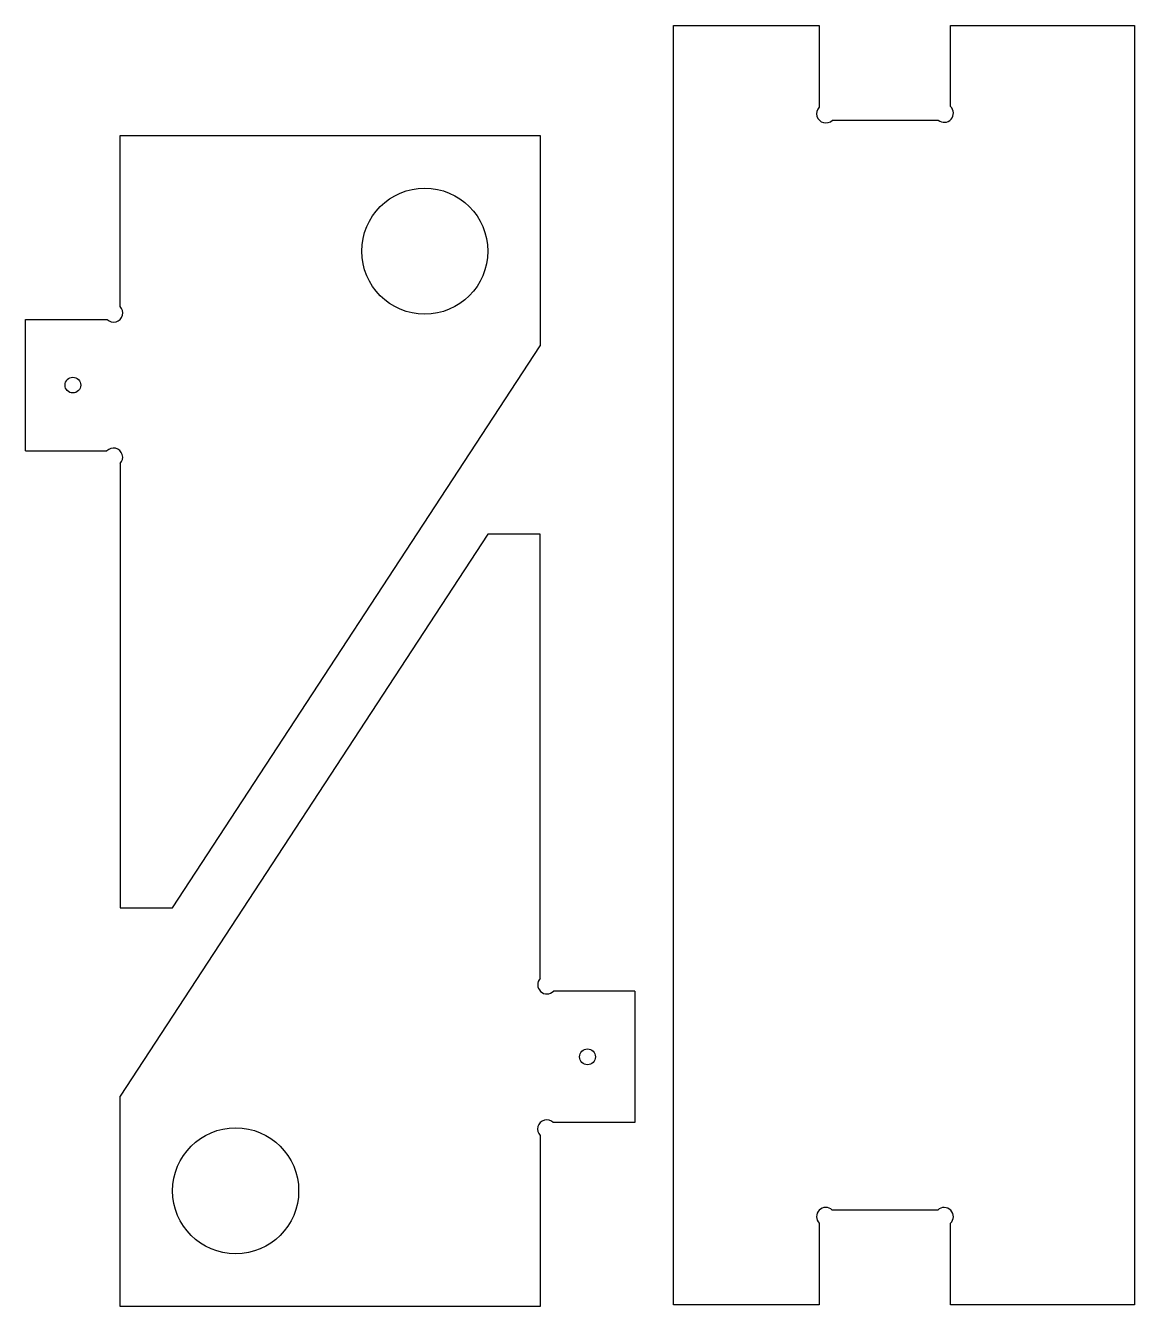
# Model space of a CAD drawing. Header units: inches. Extents: x 159 to 371, y 73 to 317.
import ezdxf

# ---------------------------------------------------------------- set-up
doc = ezdxf.new("R2010")
doc.units = ezdxf.units.IN
doc.header["$MEASUREMENT"] = 0

msp = doc.modelspace()

# ---------------------------------------------------------------- linework, layer by layer
for p, q in [((282.77, 73.68), (282.77, 317.18)), ((282.77, 317.18), (310.55, 317.18)), ((310.55, 317.18), (310.55, 301.65)), ((335.55, 301.78), (335.55, 317.18)), ((335.55, 317.18), (370.55, 317.18)), ((370.55, 317.18), (370.55, 73.68)), ((313.04, 299.18), (333.21, 299.18)), ((177.43, 263.72), (177.43, 296.25)), ((177.43, 296.25), (257.43, 296.25)), ((257.43, 296.25), (257.43, 256.25)), ((159.43, 236.25), (159.43, 261.25)), ((159.43, 261.25), (174.95, 261.25)), ((187.42, 149.22), (257.43, 256.25)), ((159.43, 236.25), (174.89, 236.22)), ((177.42, 233.81), (177.42, 149.22)), ((247.43, 220.38), (177.42, 113.36)), ((257.43, 220.38), (247.43, 220.38)), ((257.43, 135.8), (257.43, 220.38)), ((177.42, 149.22), (187.42, 149.22)), ((275.42, 133.36), (259.96, 133.38)), ((275.42, 133.36), (275.42, 108.36)), ((177.42, 73.36), (177.42, 113.36)), ((275.42, 108.36), (259.9, 108.36)), ((257.42, 105.88), (257.42, 73.36)), ((333.11, 91.68), (313.01, 91.68)), ((310.55, 89.19), (310.55, 73.68)), ((335.55, 73.68), (335.55, 89.18)), ((257.42, 73.36), (177.42, 73.36)), ((310.55, 73.68), (282.77, 73.68)), ((370.55, 73.68), (335.55, 73.68))]:
    msp.add_line(p, q)
for centre, radius in [((235.43, 274.25), 12), ((168.43, 248.75), 1.5), ((266.42, 120.86), 1.5), ((199.42, 95.36), 12)]:
    msp.add_circle(centre, radius)
for centre, start, end in [((311.8, 300.41), 135.3123, 315.3123), ((334.34, 300.52), 229.7451, 46.2851), ((176.19, 262.49), 224.9504, 44.9572), ((176.16, 235.02), 316.3411, 136.3411), ((258.69, 134.59), 136.3411, 316.3411), ((258.66, 107.12), 44.9504, 224.9572), ((311.78, 90.44), 45.4375, 225.4375), ((334.33, 90.43), 314.3467, 134.3467)]:
    msp.add_arc(centre, 1.75, start, end)

doc.saveas('drawing.dxf')
